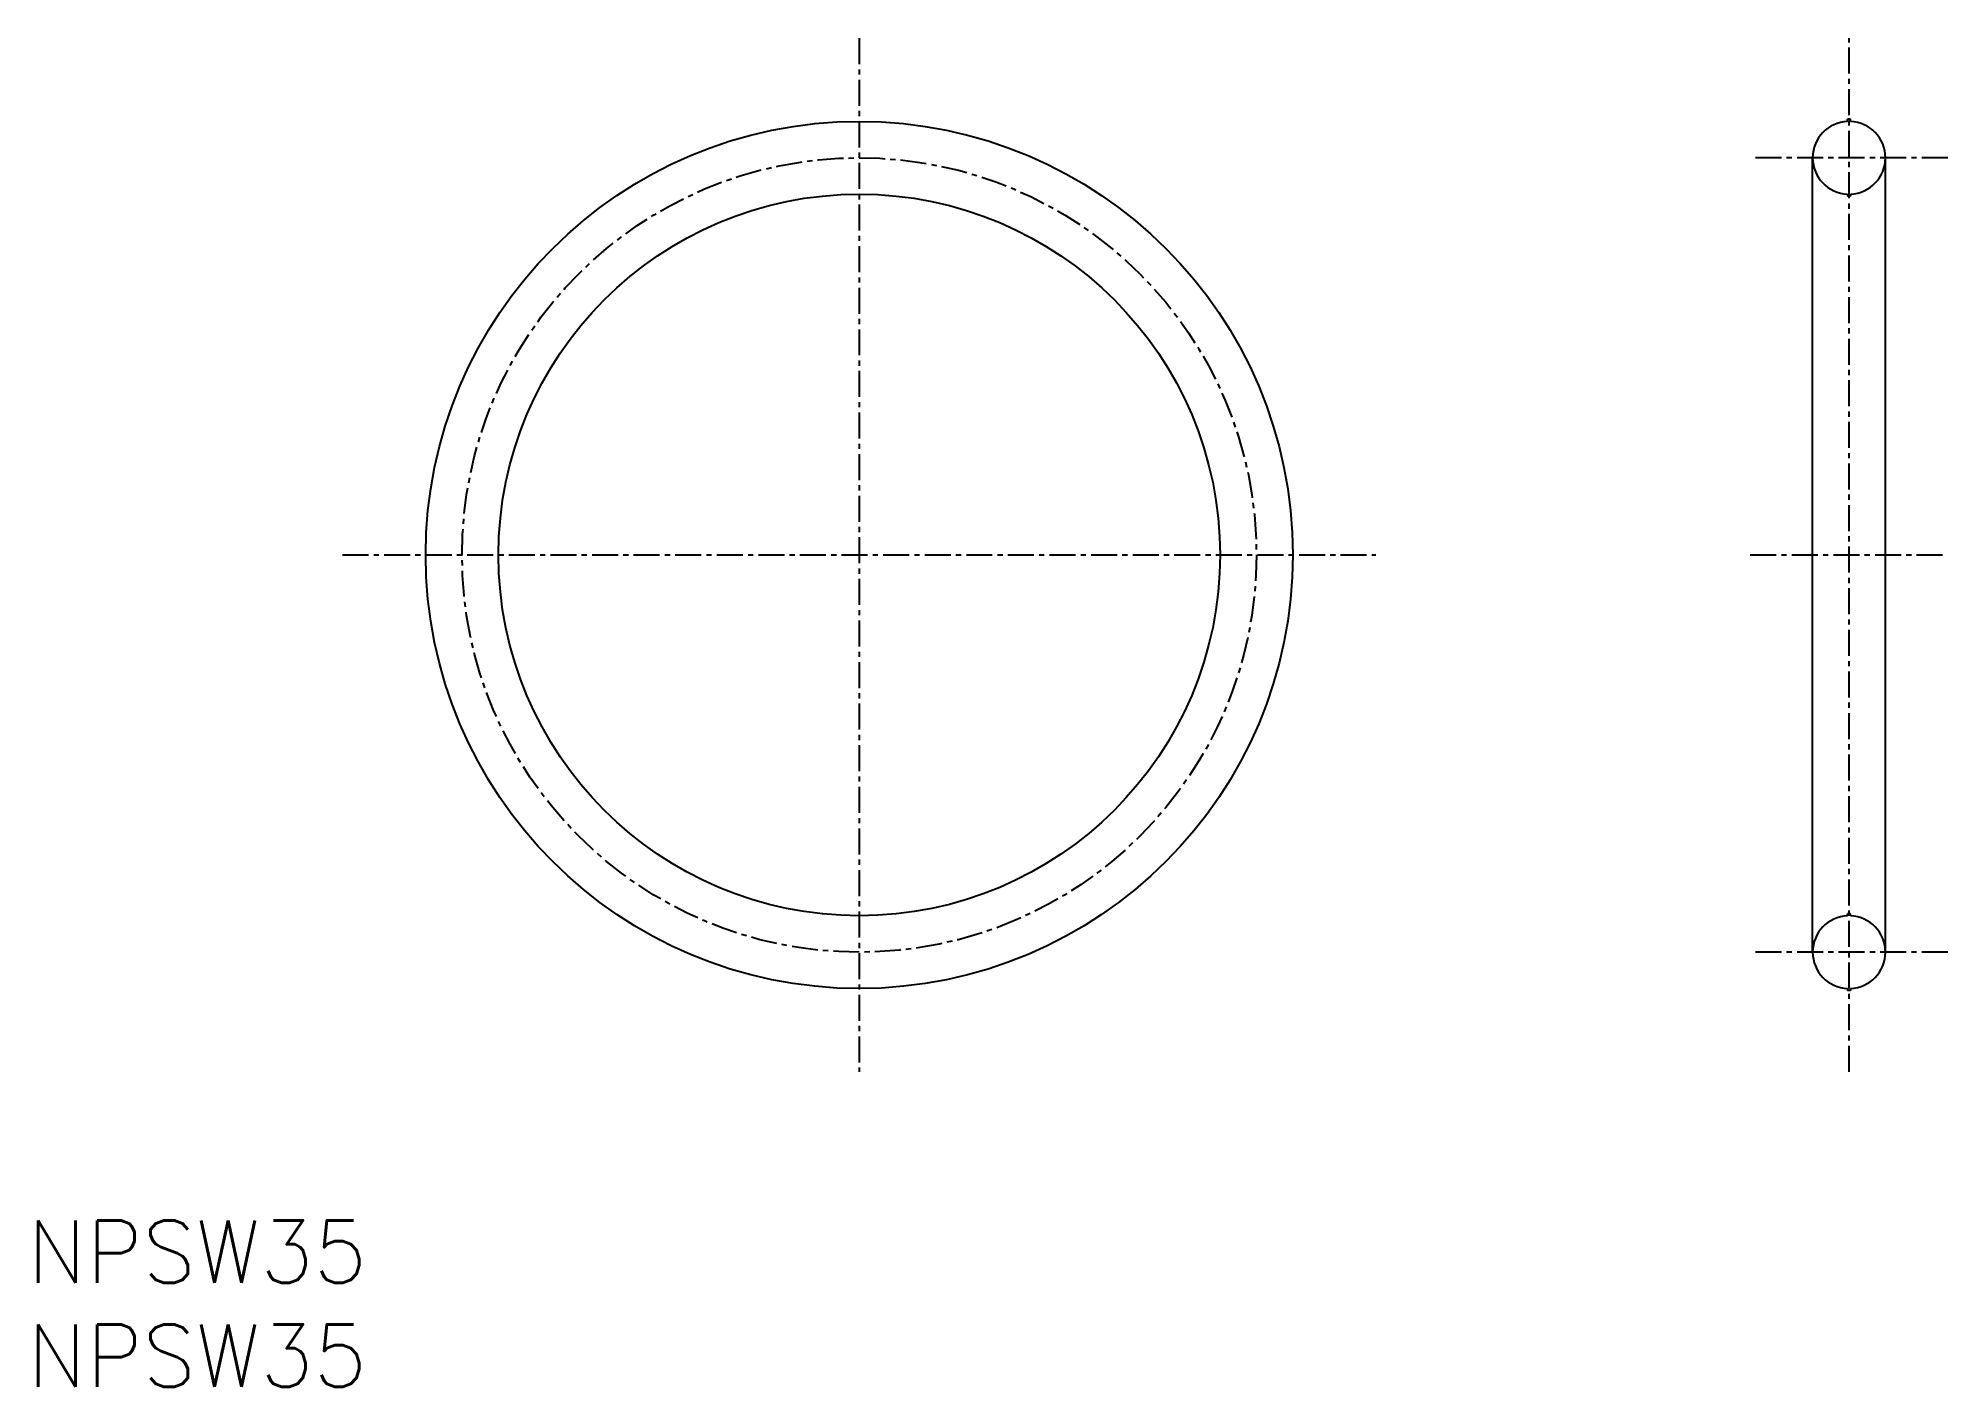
# Model space of a CAD drawing. Extents: x 0.5 to 92.4, y 0 to 64.8.
import ezdxf

# ---------------------------------------------------------------- set-up
doc = ezdxf.new("R2010")
doc.units = 0
doc.linetypes.add('CENTER', pattern=[2, 1.25, -0.25, 0.25, -0.25])
doc.layers.get('0').update_dxf_attribs({"linetype": 'CONTINUOUS'})
doc.layers.add('CENTER', color=1, linetype='CENTER')
doc.styles.get("Standard").update_dxf_attribs({"font": 'txt.shx'})

# ---------------------------------------------------------------- blocks, each defined once
blk = doc.blocks.new('*U16')
at = {"color": 7, "linetype": 'CONTINUOUS'}
blk.add_text('NPSW35', height=3, dxfattribs=at).set_placement((0, 0))
blk = doc.blocks.new('*U17')
at = {"color": 7, "linetype": 'CONTINUOUS'}
blk.add_text('NPSW35', height=3, dxfattribs=at).set_placement((0, 5))

msp = doc.modelspace()

# ---------------------------------------------------------------- linework, layer by layer
at = {"color": 7, "linetype": 'CONTINUOUS'}
for p, q in [((87.675, 60.95), (87.525, 60.95)), ((87.525, 60.848), (87.525, 60.95)), ((87.675, 60.848), (87.675, 60.95)), ((85.85, 20.9), (85.85, 59.1)), ((89.35, 20.9), (89.35, 59.1)), ((87.525, 57.352), (87.525, 57.25)), ((87.675, 57.25), (87.525, 57.25)), ((87.675, 57.352), (87.675, 57.25)), ((87.525, 22.648), (87.525, 22.75)), ((87.675, 22.75), (87.525, 22.75)), ((87.675, 22.648), (87.675, 22.75)), ((87.525, 19.152), (87.525, 19.05)), ((87.675, 19.05), (87.525, 19.05)), ((87.675, 19.152), (87.675, 19.05))]:
    msp.add_line(p, q, dxfattribs=at)
for radius in [20.85, 17.35]:
    msp.add_circle((40, 40), radius, dxfattribs=at)
for centre, start, end in [((87.6, 59.1), 92.45629, 267.54371), ((87.6, 59.1), 272.45629, 87.54371), ((87.6, 20.9), 92.45629, 267.54371), ((87.6, 20.9), 272.45629, 87.54371)]:
    msp.add_arc(centre, 1.75, start, end, dxfattribs=at)
at = {"layer": 'CENTER', "color": 1, "linetype": 'CENTER'}
for p, q in [((40, 64.85), (40, 15.15)), ((87.6, 15.15), (87.6, 64.85)), ((92.35, 59.1), (82.85, 59.1)), ((15.15, 40), (64.85, 40)), ((82.85, 40), (92.35, 40)), ((92.35, 20.9), (82.85, 20.9))]:
    msp.add_line(p, q, dxfattribs=at)
msp.add_circle((40, 40), 19.1, dxfattribs=at)

# ---------------------------------------------------------------- block references
at = {"color": 7, "linetype": 'CONTINUOUS'}
for name in ['*U17', '*U16']:
    msp.add_blockref(name, (0, 0), dxfattribs=at)

doc.saveas('drawing.dxf')
